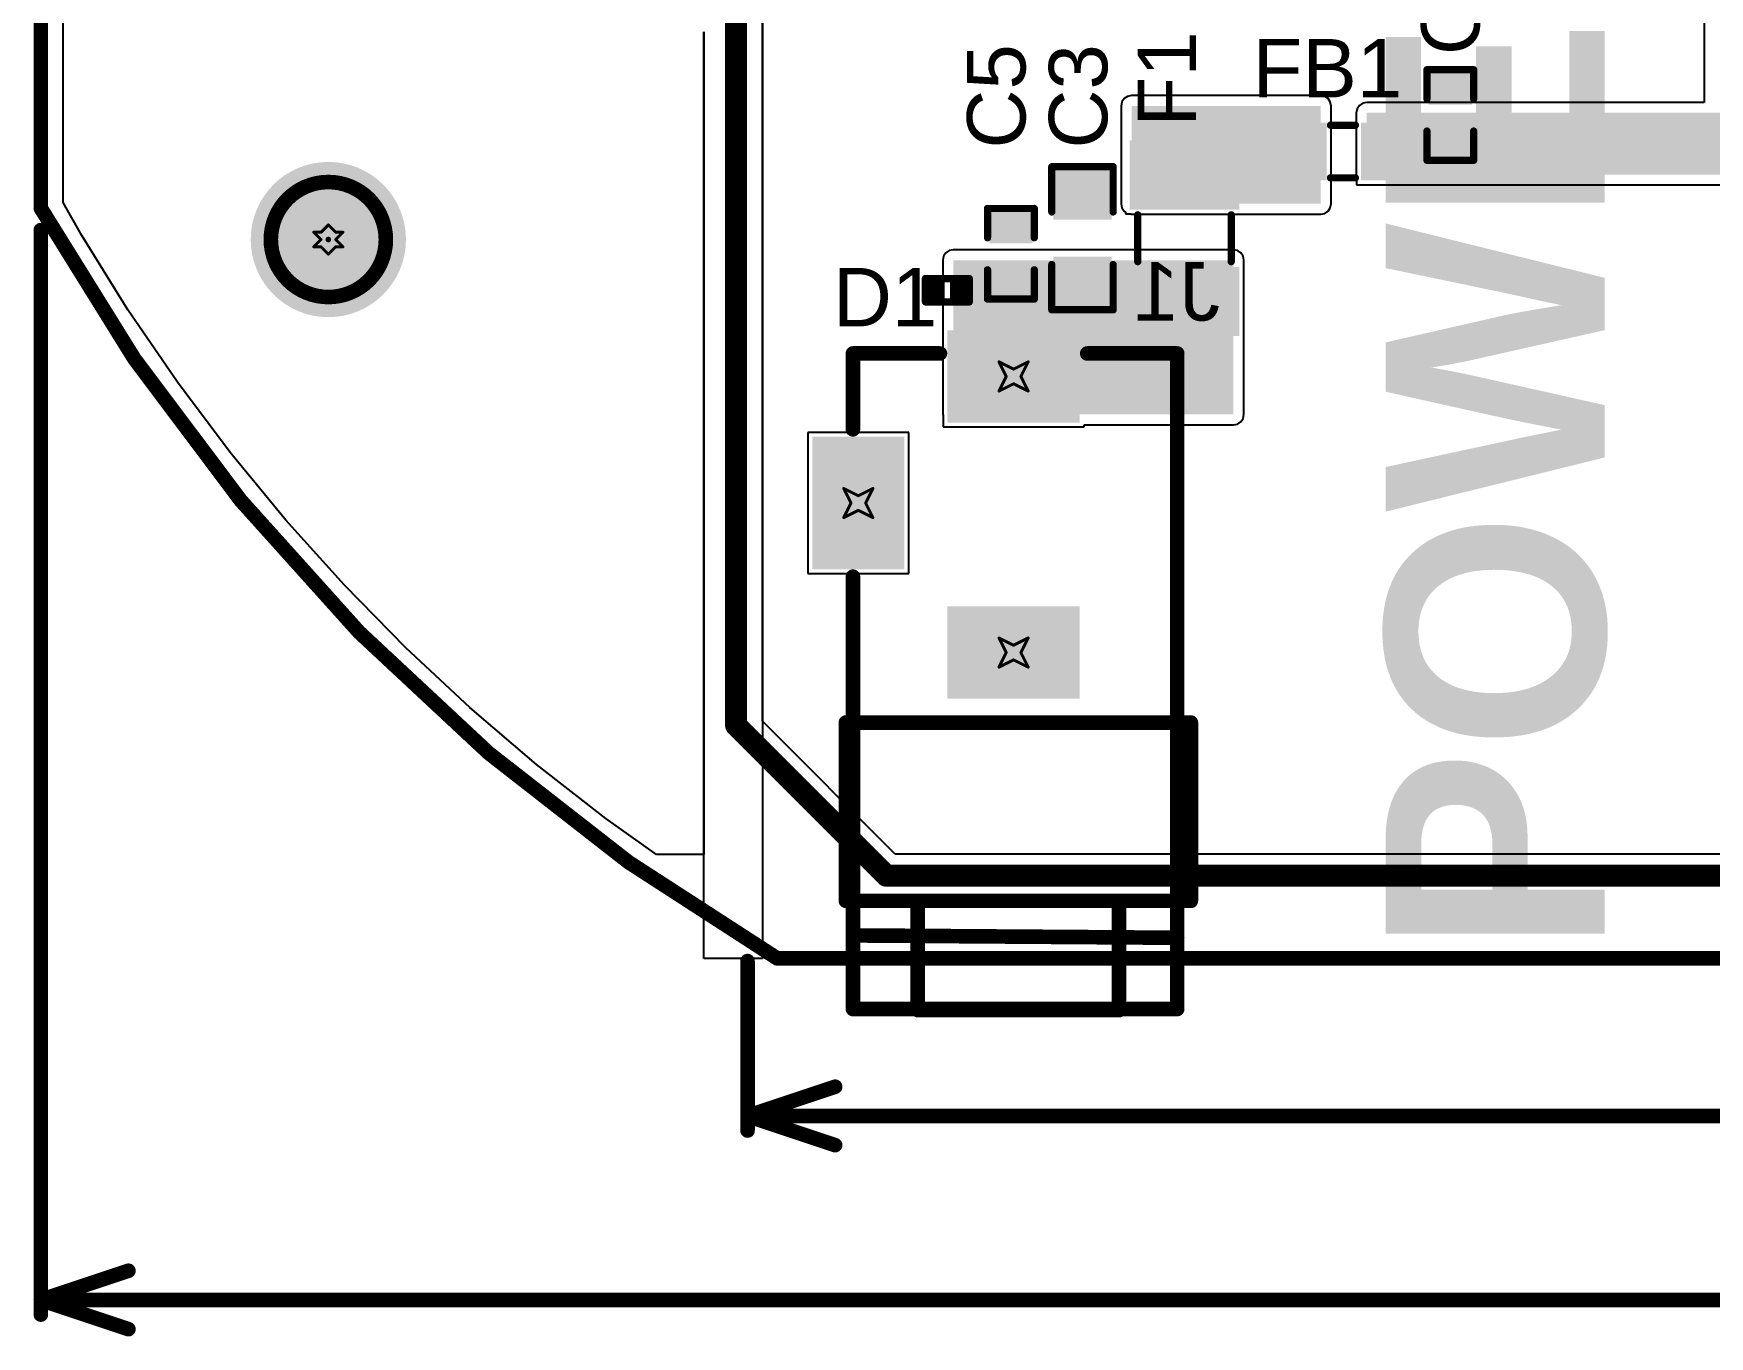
# Model space of a CAD drawing. Header units: inches. Extents: x 0 to 446, y -21 to 70.
# Drawn here: x -0.13 to 29.02, y -19.62 to 3.04 of the extents above; entities that cross this region are included whole.
import ezdxf

# ---------------------------------------------------------------- set-up
doc = ezdxf.new("R2010")
doc.units = ezdxf.units.IN
for name, color, linetype in [('Board Outline', 216, 'Continuous'), ('Bottom Layer', 5, 'Continuous'), ('Bottom Overlay', 54, 'Continuous'), ('Bottom Solder', 6, 'Continuous'), ('Deimensions', 6, 'Continuous'), ('Drill Drawing', 1, 'Continuous'), ('Fabrication', 76, 'Continuous'), ('Multi-Layer', 9, 'Continuous'), ('Pad Holes', 156, 'Continuous'), ('Top Layer', 1, 'Continuous'), ('Top Overlay', 2, 'Continuous'), ('Top Paste', 8, 'Continuous'), ('Top Solder', 216, 'Continuous')]:
    doc.layers.add(name, color=color, linetype=linetype)
doc.styles.add('Arial', font='', dxfattribs={"height": 0.2})
doc.styles.add('Arial_Bold', font='', dxfattribs={"height": 0.2})
doc.styles.get('Arial').set_extended_font_data('Arial')
doc.styles.get('Arial_Bold').set_extended_font_data('Arial', bold=True)

msp = doc.modelspace()

# ---------------------------------------------------------------- hatches: boundary and pattern name
at = {"layer": 'Bottom Layer'}
for points in [[(17.966, -2.225), (17.966, -3.625), (15.866, -3.625), (15.866, -2.225)], [(13.516, -4.076), (14.916, -4.076), (14.916, -6.176), (13.516, -6.176)], [(17.966, -7.026), (17.966, -8.426), (15.866, -8.426), (15.866, -7.026)]]:
    msp.add_hatch(color=5, dxfattribs=at).paths.add_polyline_path(points)
at = {"layer": 'Bottom Solder'}
h = msp.add_hatch(color=6, dxfattribs=at)
edge = h.paths.add_edge_path()
edge.add_arc((5, -0.544), 0.05, 0, 360)
for points in [[(18.068, -2.124), (18.068, -3.727), (15.765, -3.727), (15.765, -2.124)], [(13.415, -3.974), (15.018, -3.974), (15.018, -6.277), (13.415, -6.277)], [(18.068, -6.924), (18.068, -8.527), (15.765, -8.527), (15.765, -6.924)]]:
    msp.add_hatch(color=6, dxfattribs=at).paths.add_polyline_path(points)
at = {"layer": 'Multi-Layer'}
for points in [[(17.966, -2.225), (17.966, -3.625), (15.866, -3.625), (15.866, -2.225)], [(13.516, -4.076), (14.916, -4.076), (14.916, -6.176), (13.516, -6.176)], [(17.966, -7.026), (17.966, -8.426), (15.866, -8.426), (15.866, -7.026)]]:
    msp.add_hatch(color=9, dxfattribs=at).paths.add_polyline_path(points)
at = {"layer": 'Pad Holes'}
h = msp.add_hatch(color=7, dxfattribs=at)
edge = h.paths.add_edge_path()
edge.add_arc((5, -0.544), 1, 0, 360)
h = msp.add_hatch(color=7, dxfattribs=at)
edge = h.paths.add_edge_path()
edge.add_arc((17.266, -2.925), 0.4, 270, 450)
edge.add_line((17.266, -2.525), (16.566, -2.525))
edge.add_arc((16.566, -2.925), 0.4, 90, 270)
edge.add_line((16.566, -3.325), (17.266, -3.325))
h = msp.add_hatch(color=7, dxfattribs=at)
edge = h.paths.add_edge_path()
edge.add_arc((14.216, -4.776), 0.4, 0, 180)
edge.add_line((13.816, -4.776), (13.816, -5.476))
edge.add_arc((14.216, -5.476), 0.4, 180, 360)
edge.add_line((14.616, -5.476), (14.616, -4.776))
h = msp.add_hatch(color=7, dxfattribs=at)
edge = h.paths.add_edge_path()
edge.add_arc((17.266, -7.726), 0.4, 270, 450)
edge.add_line((17.266, -7.326), (16.566, -7.326))
edge.add_arc((16.566, -7.726), 0.4, 90, 270)
edge.add_line((16.566, -8.126), (17.266, -8.126))
at = {"layer": 'Top Layer'}
for points in [[(24.194, 2.32), (24.828, 2.32), (24.828, 1.863), (24.194, 1.863)], [(18.967, 0.078), (22.257, 0.078), (22.257, 1.778), (18.967, 1.778)], [(23.057, 0.587), (30.169, 0.587), (30.169, 1.66), (23.057, 1.66)], [(22.257, 0.587), (21.657, 0.587), (21.657, 1.387), (22.257, 1.387)], [(23.657, 0.587), (23.057, 0.587), (23.057, 1.387), (23.657, 1.387)], [(24.194, 1.38), (24.828, 1.38), (24.828, 0.923), (24.194, 0.923)], [(20.738, 1.078), (20.738, 0.078), (19.038, 0.078), (19.038, 1.078)], [(18.559, -0.141), (17.67, -0.141), (17.67, 0.621), (18.559, 0.621)], [(16.552, -0.093), (17.187, -0.093), (17.187, -0.55), (16.552, -0.55)], [(15.866, -3.585), (20.738, -3.585), (20.738, -0.903), (15.866, -0.903)], [(16.552, -1.033), (17.187, -1.033), (17.187, -1.49), (16.552, -1.49)], [(18.559, -1.665), (17.67, -1.665), (17.67, -0.903), (18.559, -0.903)], [(20.738, -1.122), (20.738, -2.122), (19.038, -2.122), (19.038, -1.122)], [(15.465, -1.305), (15.665, -1.305), (15.665, -1.545), (15.465, -1.545)], [(15.865, -1.305), (16.065, -1.305), (16.065, -1.545), (15.865, -1.545)], [(17.966, -2.225), (17.966, -3.625), (15.866, -3.625), (15.866, -2.225)], [(13.516, -4.076), (14.916, -4.076), (14.916, -6.176), (13.516, -6.176)], [(17.966, -7.026), (17.966, -8.426), (15.866, -8.426), (15.866, -7.026)]]:
    msp.add_hatch(color=1, dxfattribs=at).paths.add_polyline_path(points)
h = msp.add_hatch(color=1, dxfattribs=at)
edge = h.paths.add_edge_path()
edge.add_arc((5, -0.544), 1.3, 0, 360)
at = {"layer": 'Top Paste'}
for points in [[(24.194, 2.32), (24.828, 2.32), (24.828, 1.863), (24.194, 1.863)], [(22.257, 0.587), (21.657, 0.587), (21.657, 1.387), (22.257, 1.387)], [(23.657, 0.587), (23.057, 0.587), (23.057, 1.387), (23.657, 1.387)], [(24.194, 1.38), (24.828, 1.38), (24.828, 0.923), (24.194, 0.923)], [(20.738, 1.078), (20.738, 0.078), (19.038, 0.078), (19.038, 1.078)], [(18.559, -0.141), (17.67, -0.141), (17.67, 0.621), (18.559, 0.621)], [(16.552, -0.093), (17.187, -0.093), (17.187, -0.55), (16.552, -0.55)], [(16.552, -1.033), (17.187, -1.033), (17.187, -1.49), (16.552, -1.49)], [(18.559, -1.665), (17.67, -1.665), (17.67, -0.903), (18.559, -0.903)], [(20.738, -1.122), (20.738, -2.122), (19.038, -2.122), (19.038, -1.122)], [(15.465, -1.305), (15.665, -1.305), (15.665, -1.545), (15.465, -1.545)], [(15.865, -1.305), (16.065, -1.305), (16.065, -1.545), (15.865, -1.545)]]:
    msp.add_hatch(color=8, dxfattribs=at).paths.add_polyline_path(points)
at = {"layer": 'Top Solder'}
for points in [[(24.134, 2.38), (24.888, 2.38), (24.888, 1.803), (24.134, 1.803)], [(22.358, 0.485), (21.555, 0.485), (21.555, 1.488), (22.358, 1.488)], [(23.758, 0.485), (22.955, 0.485), (22.955, 1.488), (23.758, 1.488)], [(20.84, 1.18), (20.84, -0.023), (18.937, -0.023), (18.937, 1.18)], [(24.134, 1.44), (24.888, 1.44), (24.888, 0.863), (24.134, 0.863)], [(18.619, -0.201), (17.61, -0.201), (17.61, 0.681), (18.619, 0.681)], [(16.492, -0.033), (17.247, -0.033), (17.247, -0.61), (16.492, -0.61)], [(18.619, -1.725), (17.61, -1.725), (17.61, -0.843), (18.619, -0.843)], [(16.492, -0.973), (17.247, -0.973), (17.247, -1.55), (16.492, -1.55)], [(20.84, -1.02), (20.84, -2.223), (18.937, -2.223), (18.937, -1.02)], [(15.41, -1.25), (15.72, -1.25), (15.72, -1.6), (15.41, -1.6)], [(15.81, -1.25), (16.12, -1.25), (16.12, -1.6), (15.81, -1.6)], [(18.068, -2.124), (18.068, -3.727), (15.765, -3.727), (15.765, -2.124)], [(13.415, -3.974), (15.018, -3.974), (15.018, -6.277), (13.415, -6.277)], [(18.068, -6.924), (18.068, -8.527), (15.765, -8.527), (15.765, -6.924)]]:
    msp.add_hatch(color=216, dxfattribs=at).paths.add_polyline_path(points)
h = msp.add_hatch(color=216, dxfattribs=at)
edge = h.paths.add_edge_path()
edge.add_arc((5, -0.544), 1.35, 0, 360)

# ---------------------------------------------------------------- linework, layer by layer
at = {"layer": 'Board Outline'}
for points in [[(0, 0, 0.254, 0.254, 0), (0, 48, 0.254, 0.254, 0)], [(4, -0.544, 0.254, 0.254, -1), (6, -0.544, 0.254, 0.254, 0)], [(12.805, -13.044, 0.254, 0.254, -0.132866), (0, 0, 0.254, 0.254, 0)], [(6, -0.544, 0.254, 0.254, -1), (4, -0.544, 0.254, 0.254, 0)], [(12.805, -13.044, 0.254, 0.254, 0), (77.195, -13.044, 0.254, 0.254, 0)]]:
    msp.add_lwpolyline(points, format="xyseb", dxfattribs=at)
for points in [[(-0.064, 0, 0.127, 0.127, 1), (0.064, 0, 0.127, 0.127, 1)], [(-0.064, 0, 0.127, 0.127, 1), (0.064, 0, 0.127, 0.127, 1)], [(3.936, -0.544, 0.127, 0.127, 1), (4.063, -0.544, 0.127, 0.127, 1)], [(3.936, -0.544, 0.127, 0.127, 1), (4.063, -0.544, 0.127, 0.127, 1)], [(5.936, -0.544, 0.127, 0.127, 1), (6.063, -0.544, 0.127, 0.127, 1)], [(5.936, -0.544, 0.127, 0.127, 1), (6.063, -0.544, 0.127, 0.127, 1)], [(12.741, -13.044, 0.127, 0.127, 1), (12.868, -13.044, 0.127, 0.127, 1)], [(12.741, -13.044, 0.127, 0.127, 1), (12.868, -13.044, 0.127, 0.127, 1)]]:
    msp.add_lwpolyline(points, format="xyseb", close=True, dxfattribs=at)
at = {"layer": 'Bottom Overlay'}
for points in [[(14.122, -2.525, 0.254, 0.254, 0), (15.635, -2.525, 0.254, 0.254, 0)], [(14.122, -3.844, 0.254, 0.254, 0), (14.122, -2.525, 0.254, 0.254, 0)], [(18.197, -2.525, 0.254, 0.254, 0), (19.761, -2.525, 0.254, 0.254, 0)], [(19.761, -13.925, 0.254, 0.254, 0), (19.761, -2.525, 0.254, 0.254, 0)], [(14.122, -13.925, 0.254, 0.254, 0), (14.122, -6.407, 0.254, 0.254, 0)], [(14.122, -12.645, 0.254, 0.254, 0), (19.761, -12.686, 0.254, 0.254, 0)], [(14.122, -13.925, 0.254, 0.254, 0), (19.761, -13.925, 0.254, 0.254, 0)]]:
    msp.add_lwpolyline(points, format="xyseb", dxfattribs=at)
for points in [[(14.059, -2.525, 0.127, 0.127, 1), (14.186, -2.525, 0.127, 0.127, 1)], [(14.059, -2.525, 0.127, 0.127, 1), (14.186, -2.525, 0.127, 0.127, 1)], [(15.572, -2.525, 0.127, 0.127, 1), (15.699, -2.525, 0.127, 0.127, 1)], [(18.134, -2.525, 0.127, 0.127, 1), (18.261, -2.525, 0.127, 0.127, 1)], [(19.698, -2.525, 0.127, 0.127, 1), (19.825, -2.525, 0.127, 0.127, 1)], [(19.698, -2.525, 0.127, 0.127, 1), (19.825, -2.525, 0.127, 0.127, 1)], [(14.059, -3.844, 0.127, 0.127, 1), (14.186, -3.844, 0.127, 0.127, 1)], [(14.059, -6.407, 0.127, 0.127, 1), (14.186, -6.407, 0.127, 0.127, 1)], [(14.059, -12.645, 0.127, 0.127, 1), (14.186, -12.645, 0.127, 0.127, 1)], [(19.698, -12.686, 0.127, 0.127, 1), (19.825, -12.686, 0.127, 0.127, 1)], [(14.059, -13.925, 0.127, 0.127, 1), (14.186, -13.925, 0.127, 0.127, 1)], [(14.059, -13.925, 0.127, 0.127, 1), (14.186, -13.925, 0.127, 0.127, 1)], [(19.698, -13.925, 0.127, 0.127, 1), (19.825, -13.925, 0.127, 0.127, 1)], [(19.698, -13.925, 0.127, 0.127, 1), (19.825, -13.925, 0.127, 0.127, 1)]]:
    msp.add_lwpolyline(points, format="xyseb", close=True, dxfattribs=at)
at = {"layer": 'Deimensions'}
for points in [[(0, -19.238, 0.254, 0.254, 0), (0, -0.381, 0.254, 0.254, 0)], [(12.29, -16.038, 0.254, 0.254, 0), (12.29, -13.091, 0.254, 0.254, 0)], [(12.29, -15.784, 0.254, 0.254, 0), (13.814, -15.276, 0.254, 0.254, 0)], [(12.29, -15.784, 0.254, 0.254, 0), (13.814, -16.292, 0.254, 0.254, 0)], [(12.29, -15.784, 0.254, 0.254, 0), (39.105, -15.784, 0.254, 0.254, 0)], [(0, -18.984, 0.254, 0.254, 0), (1.524, -18.476, 0.254, 0.254, 0)], [(0, -18.984, 0.254, 0.254, 0), (1.524, -19.492, 0.254, 0.254, 0)], [(0, -18.984, 0.254, 0.254, 0), (39.236, -18.984, 0.254, 0.254, 0)]]:
    msp.add_lwpolyline(points, format="xyseb", dxfattribs=at)
for points in [[(-0.064, -0.381, 0.127, 0.127, 1), (0.064, -0.381, 0.127, 0.127, 1)], [(12.226, -13.091, 0.127, 0.127, 1), (12.353, -13.091, 0.127, 0.127, 1)], [(13.75, -15.276, 0.127, 0.127, 1), (13.877, -15.276, 0.127, 0.127, 1)], [(12.226, -15.784, 0.127, 0.127, 1), (12.353, -15.784, 0.127, 0.127, 1)], [(12.226, -15.784, 0.127, 0.127, 1), (12.353, -15.784, 0.127, 0.127, 1)], [(12.226, -15.784, 0.127, 0.127, 1), (12.353, -15.784, 0.127, 0.127, 1)], [(12.226, -16.038, 0.127, 0.127, 1), (12.353, -16.038, 0.127, 0.127, 1)], [(13.75, -16.292, 0.127, 0.127, 1), (13.877, -16.292, 0.127, 0.127, 1)], [(1.46, -18.476, 0.127, 0.127, 1), (1.587, -18.476, 0.127, 0.127, 1)], [(-0.064, -18.984, 0.127, 0.127, 1), (0.064, -18.984, 0.127, 0.127, 1)], [(-0.064, -18.984, 0.127, 0.127, 1), (0.064, -18.984, 0.127, 0.127, 1)], [(-0.064, -18.984, 0.127, 0.127, 1), (0.064, -18.984, 0.127, 0.127, 1)], [(-0.064, -19.238, 0.127, 0.127, 1), (0.064, -19.238, 0.127, 0.127, 1)], [(1.46, -19.492, 0.127, 0.127, 1), (1.587, -19.492, 0.127, 0.127, 1)]]:
    msp.add_lwpolyline(points, format="xyseb", close=True, dxfattribs=at)
at = {"layer": 'Drill Drawing'}
for points in [[(4.873, -0.417, 0.0508, 0.0508, 0), (5, -0.29, 0.0508, 0.0508, 0)], [(5, -0.29, 0.0508, 0.0508, 0), (5.127, -0.417, 0.0508, 0.0508, 0)], [(4.746, -0.417, 0.0508, 0.0508, 0), (4.873, -0.544, 0.0508, 0.0508, 0)], [(4.746, -0.417, 0.0508, 0.0508, 0), (4.873, -0.417, 0.0508, 0.0508, 0)], [(4.746, -0.671, 0.0508, 0.0508, 0), (4.873, -0.544, 0.0508, 0.0508, 0)], [(5.127, -0.417, 0.0508, 0.0508, 0), (5.254, -0.417, 0.0508, 0.0508, 0)], [(5.127, -0.544, 0.0508, 0.0508, 0), (5.254, -0.417, 0.0508, 0.0508, 0)], [(5.127, -0.544, 0.0508, 0.0508, 0), (5.254, -0.671, 0.0508, 0.0508, 0)], [(4.746, -0.671, 0.0508, 0.0508, 0), (4.873, -0.671, 0.0508, 0.0508, 0)], [(4.873, -0.671, 0.0508, 0.0508, 0), (5, -0.798, 0.0508, 0.0508, 0)], [(5, -0.798, 0.0508, 0.0508, 0), (5.127, -0.671, 0.0508, 0.0508, 0)], [(5.127, -0.671, 0.0508, 0.0508, 0), (5.254, -0.671, 0.0508, 0.0508, 0)], [(16.662, -2.671, 0.0508, 0.0508, 0), (16.916, -2.798, 0.0508, 0.0508, 0)], [(16.662, -2.671, 0.0508, 0.0508, 0), (16.789, -2.925, 0.0508, 0.0508, 0)], [(16.662, -3.179, 0.0508, 0.0508, 0), (16.789, -2.925, 0.0508, 0.0508, 0)], [(16.916, -2.798, 0.0508, 0.0508, 0), (17.17, -2.671, 0.0508, 0.0508, 0)], [(17.043, -2.925, 0.0508, 0.0508, 0), (17.17, -2.671, 0.0508, 0.0508, 0)], [(17.043, -2.925, 0.0508, 0.0508, 0), (17.17, -3.179, 0.0508, 0.0508, 0)], [(16.662, -3.179, 0.0508, 0.0508, 0), (16.916, -3.052, 0.0508, 0.0508, 0)], [(16.916, -3.052, 0.0508, 0.0508, 0), (17.17, -3.179, 0.0508, 0.0508, 0)], [(13.962, -4.872, 0.0508, 0.0508, 0), (14.216, -4.999, 0.0508, 0.0508, 0)], [(13.962, -4.872, 0.0508, 0.0508, 0), (14.089, -5.126, 0.0508, 0.0508, 0)], [(14.216, -4.999, 0.0508, 0.0508, 0), (14.47, -4.872, 0.0508, 0.0508, 0)], [(14.343, -5.126, 0.0508, 0.0508, 0), (14.47, -4.872, 0.0508, 0.0508, 0)], [(13.962, -5.38, 0.0508, 0.0508, 0), (14.089, -5.126, 0.0508, 0.0508, 0)], [(13.962, -5.38, 0.0508, 0.0508, 0), (14.216, -5.253, 0.0508, 0.0508, 0)], [(14.216, -5.253, 0.0508, 0.0508, 0), (14.47, -5.38, 0.0508, 0.0508, 0)], [(14.343, -5.126, 0.0508, 0.0508, 0), (14.47, -5.38, 0.0508, 0.0508, 0)], [(16.662, -7.472, 0.0508, 0.0508, 0), (16.916, -7.599, 0.0508, 0.0508, 0)], [(16.662, -7.472, 0.0508, 0.0508, 0), (16.789, -7.726, 0.0508, 0.0508, 0)], [(16.916, -7.599, 0.0508, 0.0508, 0), (17.17, -7.472, 0.0508, 0.0508, 0)], [(17.043, -7.726, 0.0508, 0.0508, 0), (17.17, -7.472, 0.0508, 0.0508, 0)], [(16.662, -7.98, 0.0508, 0.0508, 0), (16.789, -7.726, 0.0508, 0.0508, 0)], [(16.662, -7.98, 0.0508, 0.0508, 0), (16.916, -7.853, 0.0508, 0.0508, 0)], [(16.916, -7.853, 0.0508, 0.0508, 0), (17.17, -7.98, 0.0508, 0.0508, 0)], [(17.043, -7.726, 0.0508, 0.0508, 0), (17.17, -7.98, 0.0508, 0.0508, 0)]]:
    msp.add_lwpolyline(points, format="xyseb", dxfattribs=at)
for points in [[(4.987, -0.29, 0.0254, 0.0254, 1), (5.013, -0.29, 0.0254, 0.0254, 1)], [(4.987, -0.29, 0.0254, 0.0254, 1), (5.013, -0.29, 0.0254, 0.0254, 1)], [(4.733, -0.417, 0.0254, 0.0254, 1), (4.759, -0.417, 0.0254, 0.0254, 1)], [(4.733, -0.417, 0.0254, 0.0254, 1), (4.759, -0.417, 0.0254, 0.0254, 1)], [(4.86, -0.417, 0.0254, 0.0254, 1), (4.886, -0.417, 0.0254, 0.0254, 1)], [(4.86, -0.417, 0.0254, 0.0254, 1), (4.886, -0.417, 0.0254, 0.0254, 1)], [(4.86, -0.544, 0.0254, 0.0254, 1), (4.886, -0.544, 0.0254, 0.0254, 1)], [(4.86, -0.544, 0.0254, 0.0254, 1), (4.886, -0.544, 0.0254, 0.0254, 1)], [(5.114, -0.417, 0.0254, 0.0254, 1), (5.14, -0.417, 0.0254, 0.0254, 1)], [(5.114, -0.417, 0.0254, 0.0254, 1), (5.14, -0.417, 0.0254, 0.0254, 1)], [(5.114, -0.544, 0.0254, 0.0254, 1), (5.14, -0.544, 0.0254, 0.0254, 1)], [(5.114, -0.544, 0.0254, 0.0254, 1), (5.14, -0.544, 0.0254, 0.0254, 1)], [(5.241, -0.417, 0.0254, 0.0254, 1), (5.267, -0.417, 0.0254, 0.0254, 1)], [(5.241, -0.417, 0.0254, 0.0254, 1), (5.267, -0.417, 0.0254, 0.0254, 1)], [(4.733, -0.671, 0.0254, 0.0254, 1), (4.759, -0.671, 0.0254, 0.0254, 1)], [(4.733, -0.671, 0.0254, 0.0254, 1), (4.759, -0.671, 0.0254, 0.0254, 1)], [(4.86, -0.671, 0.0254, 0.0254, 1), (4.886, -0.671, 0.0254, 0.0254, 1)], [(4.86, -0.671, 0.0254, 0.0254, 1), (4.886, -0.671, 0.0254, 0.0254, 1)], [(4.987, -0.798, 0.0254, 0.0254, 1), (5.013, -0.798, 0.0254, 0.0254, 1)], [(4.987, -0.798, 0.0254, 0.0254, 1), (5.013, -0.798, 0.0254, 0.0254, 1)], [(5.114, -0.671, 0.0254, 0.0254, 1), (5.14, -0.671, 0.0254, 0.0254, 1)], [(5.114, -0.671, 0.0254, 0.0254, 1), (5.14, -0.671, 0.0254, 0.0254, 1)], [(5.241, -0.671, 0.0254, 0.0254, 1), (5.267, -0.671, 0.0254, 0.0254, 1)], [(5.241, -0.671, 0.0254, 0.0254, 1), (5.267, -0.671, 0.0254, 0.0254, 1)], [(16.65, -2.671, 0.0254, 0.0254, 1), (16.675, -2.671, 0.0254, 0.0254, 1)], [(16.65, -2.671, 0.0254, 0.0254, 1), (16.675, -2.671, 0.0254, 0.0254, 1)], [(16.777, -2.925, 0.0254, 0.0254, 1), (16.802, -2.925, 0.0254, 0.0254, 1)], [(16.777, -2.925, 0.0254, 0.0254, 1), (16.802, -2.925, 0.0254, 0.0254, 1)], [(16.904, -2.798, 0.0254, 0.0254, 1), (16.929, -2.798, 0.0254, 0.0254, 1)], [(16.904, -2.798, 0.0254, 0.0254, 1), (16.929, -2.798, 0.0254, 0.0254, 1)], [(17.031, -2.925, 0.0254, 0.0254, 1), (17.056, -2.925, 0.0254, 0.0254, 1)], [(17.031, -2.925, 0.0254, 0.0254, 1), (17.056, -2.925, 0.0254, 0.0254, 1)], [(17.158, -2.671, 0.0254, 0.0254, 1), (17.183, -2.671, 0.0254, 0.0254, 1)], [(17.158, -2.671, 0.0254, 0.0254, 1), (17.183, -2.671, 0.0254, 0.0254, 1)], [(16.65, -3.179, 0.0254, 0.0254, 1), (16.675, -3.179, 0.0254, 0.0254, 1)], [(16.65, -3.179, 0.0254, 0.0254, 1), (16.675, -3.179, 0.0254, 0.0254, 1)], [(16.904, -3.052, 0.0254, 0.0254, 1), (16.929, -3.052, 0.0254, 0.0254, 1)], [(16.904, -3.052, 0.0254, 0.0254, 1), (16.929, -3.052, 0.0254, 0.0254, 1)], [(17.158, -3.179, 0.0254, 0.0254, 1), (17.183, -3.179, 0.0254, 0.0254, 1)], [(17.158, -3.179, 0.0254, 0.0254, 1), (17.183, -3.179, 0.0254, 0.0254, 1)], [(13.95, -4.872, 0.0254, 0.0254, 1), (13.975, -4.872, 0.0254, 0.0254, 1)], [(13.95, -4.872, 0.0254, 0.0254, 1), (13.975, -4.872, 0.0254, 0.0254, 1)], [(14.458, -4.872, 0.0254, 0.0254, 1), (14.483, -4.872, 0.0254, 0.0254, 1)], [(14.458, -4.872, 0.0254, 0.0254, 1), (14.483, -4.872, 0.0254, 0.0254, 1)], [(14.077, -5.126, 0.0254, 0.0254, 1), (14.102, -5.126, 0.0254, 0.0254, 1)], [(14.077, -5.126, 0.0254, 0.0254, 1), (14.102, -5.126, 0.0254, 0.0254, 1)], [(14.204, -4.999, 0.0254, 0.0254, 1), (14.229, -4.999, 0.0254, 0.0254, 1)], [(14.204, -4.999, 0.0254, 0.0254, 1), (14.229, -4.999, 0.0254, 0.0254, 1)], [(14.204, -5.253, 0.0254, 0.0254, 1), (14.229, -5.253, 0.0254, 0.0254, 1)], [(14.204, -5.253, 0.0254, 0.0254, 1), (14.229, -5.253, 0.0254, 0.0254, 1)], [(14.331, -5.126, 0.0254, 0.0254, 1), (14.356, -5.126, 0.0254, 0.0254, 1)], [(14.331, -5.126, 0.0254, 0.0254, 1), (14.356, -5.126, 0.0254, 0.0254, 1)], [(13.95, -5.38, 0.0254, 0.0254, 1), (13.975, -5.38, 0.0254, 0.0254, 1)], [(13.95, -5.38, 0.0254, 0.0254, 1), (13.975, -5.38, 0.0254, 0.0254, 1)], [(14.458, -5.38, 0.0254, 0.0254, 1), (14.483, -5.38, 0.0254, 0.0254, 1)], [(14.458, -5.38, 0.0254, 0.0254, 1), (14.483, -5.38, 0.0254, 0.0254, 1)], [(16.65, -7.472, 0.0254, 0.0254, 1), (16.675, -7.472, 0.0254, 0.0254, 1)], [(16.65, -7.472, 0.0254, 0.0254, 1), (16.675, -7.472, 0.0254, 0.0254, 1)], [(16.904, -7.599, 0.0254, 0.0254, 1), (16.929, -7.599, 0.0254, 0.0254, 1)], [(16.904, -7.599, 0.0254, 0.0254, 1), (16.929, -7.599, 0.0254, 0.0254, 1)], [(17.158, -7.472, 0.0254, 0.0254, 1), (17.183, -7.472, 0.0254, 0.0254, 1)], [(17.158, -7.472, 0.0254, 0.0254, 1), (17.183, -7.472, 0.0254, 0.0254, 1)], [(16.777, -7.726, 0.0254, 0.0254, 1), (16.802, -7.726, 0.0254, 0.0254, 1)], [(16.777, -7.726, 0.0254, 0.0254, 1), (16.802, -7.726, 0.0254, 0.0254, 1)], [(16.904, -7.853, 0.0254, 0.0254, 1), (16.929, -7.853, 0.0254, 0.0254, 1)], [(16.904, -7.853, 0.0254, 0.0254, 1), (16.929, -7.853, 0.0254, 0.0254, 1)], [(17.031, -7.726, 0.0254, 0.0254, 1), (17.056, -7.726, 0.0254, 0.0254, 1)], [(17.031, -7.726, 0.0254, 0.0254, 1), (17.056, -7.726, 0.0254, 0.0254, 1)], [(16.65, -7.98, 0.0254, 0.0254, 1), (16.675, -7.98, 0.0254, 0.0254, 1)], [(16.65, -7.98, 0.0254, 0.0254, 1), (16.675, -7.98, 0.0254, 0.0254, 1)], [(17.158, -7.98, 0.0254, 0.0254, 1), (17.183, -7.98, 0.0254, 0.0254, 1)], [(17.158, -7.98, 0.0254, 0.0254, 1), (17.183, -7.98, 0.0254, 0.0254, 1)]]:
    msp.add_lwpolyline(points, format="xyseb", close=True, dxfattribs=at)
at = {"layer": 'Fabrication'}
for points in [[(0, 0, 0.254, 0.254, 0), (0, 48, 0.254, 0.254, 0)], [(12.805, -13.044, 0.254, 0.254, -0.132866), (0, 0, 0.254, 0.254, 0)], [(14, -12.044, 0.254, 0.254, 0), (14, -8.944, 0.254, 0.254, 0)], [(14, -8.944, 0.254, 0.254, 0), (20, -8.944, 0.254, 0.254, 0)], [(20, -12.044, 0.254, 0.254, 0), (20, -8.944, 0.254, 0.254, 0)], [(14, -12.044, 0.254, 0.254, 0), (20, -12.044, 0.254, 0.254, 0)], [(15.25, -13.944, 0.254, 0.254, 0), (15.25, -12.044, 0.254, 0.254, 0)], [(18.75, -13.944, 0.254, 0.254, 0), (18.75, -12.044, 0.254, 0.254, 0)], [(12.805, -13.044, 0.254, 0.254, 0), (15.25, -13.044, 0.254, 0.254, 0)], [(18.75, -13.044, 0.254, 0.254, 0), (77.195, -13.044, 0.254, 0.254, 0)], [(15.25, -13.944, 0.254, 0.254, 0), (18.75, -13.944, 0.254, 0.254, 0)]]:
    msp.add_lwpolyline(points, format="xyseb", dxfattribs=at)
for points in [[(6, -0.544, 0.254, 0.254, 1), (4, -0.544, 0.254, 0.254, 1)], [(-0.064, 0, 0.127, 0.127, 1), (0.064, 0, 0.127, 0.127, 1)], [(-0.064, 0, 0.127, 0.127, 1), (0.064, 0, 0.127, 0.127, 1)], [(3.936, -0.544, 0.127, 0.127, 1), (4.063, -0.544, 0.127, 0.127, 1)], [(5.936, -0.544, 0.127, 0.127, 1), (6.063, -0.544, 0.127, 0.127, 1)], [(13.936, -8.944, 0.127, 0.127, 1), (14.063, -8.944, 0.127, 0.127, 1)], [(13.936, -8.944, 0.127, 0.127, 1), (14.063, -8.944, 0.127, 0.127, 1)], [(19.936, -8.944, 0.127, 0.127, 1), (20.063, -8.944, 0.127, 0.127, 1)], [(19.936, -8.944, 0.127, 0.127, 1), (20.063, -8.944, 0.127, 0.127, 1)], [(13.936, -12.044, 0.127, 0.127, 1), (14.063, -12.044, 0.127, 0.127, 1)], [(13.936, -12.044, 0.127, 0.127, 1), (14.063, -12.044, 0.127, 0.127, 1)], [(15.186, -12.044, 0.127, 0.127, 1), (15.313, -12.044, 0.127, 0.127, 1)], [(18.686, -12.044, 0.127, 0.127, 1), (18.813, -12.044, 0.127, 0.127, 1)], [(19.936, -12.044, 0.127, 0.127, 1), (20.063, -12.044, 0.127, 0.127, 1)], [(19.936, -12.044, 0.127, 0.127, 1), (20.063, -12.044, 0.127, 0.127, 1)], [(12.741, -13.044, 0.127, 0.127, 1), (12.868, -13.044, 0.127, 0.127, 1)], [(12.741, -13.044, 0.127, 0.127, 1), (12.868, -13.044, 0.127, 0.127, 1)], [(15.186, -13.044, 0.127, 0.127, 1), (15.313, -13.044, 0.127, 0.127, 1)], [(18.686, -13.044, 0.127, 0.127, 1), (18.813, -13.044, 0.127, 0.127, 1)], [(15.186, -13.944, 0.127, 0.127, 1), (15.313, -13.944, 0.127, 0.127, 1)], [(15.186, -13.944, 0.127, 0.127, 1), (15.313, -13.944, 0.127, 0.127, 1)], [(18.686, -13.944, 0.127, 0.127, 1), (18.813, -13.944, 0.127, 0.127, 1)], [(18.686, -13.944, 0.127, 0.127, 1), (18.813, -13.944, 0.127, 0.127, 1)]]:
    msp.add_lwpolyline(points, format="xyseb", close=True, dxfattribs=at)
at = {"layer": 'Top Layer'}
for p, q in [((0.388, 0.102), (0.388, 47.925)), ((28.925, 6.517), (28.925, 1.841)), ((12.548, 5.742), (12.548, 2.155)), ((12.548, 2.155), (12.548, 5.561)), ((11.532, -13.044), (11.532, 3.069)), ((11.532, 3.069), (11.532, -11.24)), ((12.548, 2.155), (12.548, -13.044)), ((12.548, -8.92), (12.548, 2.155)), ((18.799, 1.848), (18.786, 1.778)), ((18.786, 1.778), (18.786, 0.078)), ((18.839, 1.907), (18.799, 1.848)), ((18.897, 1.946), (18.839, 1.907)), ((18.967, 1.96), (18.897, 1.946)), ((22.257, 1.96), (18.967, 1.96)), ((22.326, 1.946), (22.257, 1.96)), ((22.385, 1.907), (22.326, 1.946)), ((22.424, 1.848), (22.385, 1.907)), ((22.438, 1.778), (22.424, 1.848)), ((22.438, 0.078), (22.438, 1.778)), ((22.929, 1.788), (22.889, 1.729)), ((22.987, 1.827), (22.929, 1.788)), ((23.057, 1.841), (22.987, 1.827)), ((28.925, 1.841), (23.057, 1.841)), ((22.889, 1.729), (22.876, 1.66)), ((22.876, 1.66), (22.876, 0.587)), ((22.876, 0.587), (22.879, 0.569)), ((22.879, 0.569), (22.879, 0.409)), ((22.879, 0.409), (23.039, 0.409)), ((23.039, 0.409), (23.057, 0.405)), ((23.057, 0.405), (30.169, 0.405)), ((0.712, -0.474), (0.388, 0.102)), ((18.786, 0.078), (18.799, 0.009)), ((18.799, 0.009), (18.839, -0.05)), ((22.385, -0.05), (22.424, 0.009)), ((22.424, 0.009), (22.438, 0.078)), ((18.839, -0.05), (18.86, -0.064)), ((18.86, -0.064), (18.86, -0.099)), ((18.86, -0.099), (18.949, -0.099)), ((18.949, -0.099), (18.967, -0.103)), ((18.967, -0.103), (22.257, -0.103)), ((22.257, -0.103), (22.326, -0.089)), ((22.326, -0.089), (22.385, -0.05)), ((1.516, -1.769), (0.712, -0.474)), ((15.699, -0.833), (15.685, -0.903)), ((15.738, -0.774), (15.699, -0.833)), ((15.797, -0.735), (15.738, -0.774)), ((15.866, -0.721), (15.797, -0.735)), ((20.738, -0.721), (15.866, -0.721)), ((20.808, -0.735), (20.738, -0.721)), ((20.866, -0.774), (20.808, -0.735)), ((20.906, -0.833), (20.866, -0.774)), ((20.919, -0.903), (20.906, -0.833)), ((15.685, -0.903), (15.685, -3.585)), ((20.919, -3.585), (20.919, -0.903)), ((2.377, -3.027), (1.516, -1.769)), ((3.292, -4.246), (2.377, -3.027)), ((15.685, -3.585), (15.689, -3.603)), ((15.689, -3.603), (15.689, -3.803)), ((18.144, -3.803), (18.144, -3.767)), ((18.144, -3.767), (20.738, -3.767)), ((20.738, -3.767), (20.808, -3.753)), ((20.808, -3.753), (20.866, -3.714)), ((20.866, -3.714), (20.906, -3.655)), ((20.906, -3.655), (20.919, -3.585)), ((15.094, -3.898), (13.339, -3.898)), ((13.339, -3.898), (13.339, -6.353)), ((15.094, -6.353), (15.094, -3.898)), ((15.689, -3.803), (18.144, -3.803)), ((4.26, -5.423), (3.292, -4.246)), ((5.279, -6.557), (4.26, -5.423)), ((13.339, -6.353), (15.094, -6.353)), ((6.347, -7.644), (5.279, -6.557)), ((7.462, -8.684), (6.347, -7.644)), ((8.621, -9.673), (7.462, -8.684)), ((14.858, -11.23), (12.548, -8.92)), ((9.823, -10.611), (8.621, -9.673)), ((10.707, -11.24), (9.823, -10.611)), ((11.532, -11.24), (10.707, -11.24)), ((33.928, -11.23), (14.858, -11.23)), ((12.548, -13.044), (11.532, -13.044))]:
    msp.add_line(p, q, dxfattribs=at)
for points in [[(12.09, -8.994, 0.381, 0.381, 0), (12.09, 6.625, 0.381, 0.381, 0)], [(12.09, -8.994, 0.381, 0.381, 0), (14.702, -11.606, 0.381, 0.381, 0)], [(14.702, -11.606, 0.381, 0.381, 0), (35.505, -11.606, 0.381, 0.381, 0)]]:
    msp.add_lwpolyline(points, format="xyseb", dxfattribs=at)
for points in [[(11.995, -8.994, 0.191, 0.191, 1), (12.186, -8.994, 0.191, 0.191, 1)], [(11.995, -8.994, 0.191, 0.191, 1), (12.186, -8.994, 0.191, 0.191, 1)], [(14.607, -11.606, 0.191, 0.191, 1), (14.798, -11.606, 0.191, 0.191, 1)], [(14.607, -11.606, 0.191, 0.191, 1), (14.798, -11.606, 0.191, 0.191, 1)]]:
    msp.add_lwpolyline(points, format="xyseb", close=True, dxfattribs=at)
at = {"layer": 'Top Overlay'}
for points in [[(24.105, 2.409, 0.127, 0.127, 0), (24.917, 2.409, 0.127, 0.127, 0)], [(24.105, 1.901, 0.127, 0.127, 0), (24.105, 2.409, 0.127, 0.127, 0)], [(24.917, 1.901, 0.127, 0.127, 0), (24.917, 2.409, 0.127, 0.127, 0)], [(22.428, 1.444, 0.127, 0.127, 0), (22.86, 1.444, 0.127, 0.127, 0)], [(24.105, 0.834, 0.127, 0.127, 0), (24.105, 1.342, 0.127, 0.127, 0)], [(24.917, 0.834, 0.127, 0.127, 0), (24.917, 1.342, 0.127, 0.127, 0)], [(24.105, 0.834, 0.127, 0.127, 0), (24.917, 0.834, 0.127, 0.127, 0)], [(17.581, -0.064, 0.127, 0.127, 0), (17.581, 0.723, 0.127, 0.127, 0)], [(17.581, 0.723, 0.127, 0.127, 0), (18.648, 0.723, 0.127, 0.127, 0)], [(18.648, -0.064, 0.127, 0.127, 0), (18.648, 0.723, 0.127, 0.127, 0)], [(22.428, 0.529, 0.127, 0.127, 0), (22.86, 0.529, 0.127, 0.127, 0)], [(16.463, -0.512, 0.127, 0.127, 0), (16.463, -0.004, 0.127, 0.127, 0)], [(16.463, -0.004, 0.127, 0.127, 0), (17.276, -0.004, 0.127, 0.127, 0)], [(17.276, -0.512, 0.127, 0.127, 0), (17.276, -0.004, 0.127, 0.127, 0)], [(19.075, -0.928, 0.127, 0.127, 0), (19.075, -0.115, 0.127, 0.127, 0)], [(20.701, -0.928, 0.127, 0.127, 0), (20.701, -0.115, 0.127, 0.127, 0)], [(15.384, -1.628, 0.127, 0.127, 0), (15.384, -1.222, 0.127, 0.127, 0)], [(15.384, -1.222, 0.127, 0.127, 0), (16.146, -1.222, 0.127, 0.127, 0)], [(16.146, -1.628, 0.127, 0.127, 0), (16.146, -1.222, 0.127, 0.127, 0)], [(16.463, -1.579, 0.127, 0.127, 0), (16.463, -1.071, 0.127, 0.127, 0)], [(17.276, -1.579, 0.127, 0.127, 0), (17.276, -1.071, 0.127, 0.127, 0)], [(17.581, -1.766, 0.127, 0.127, 0), (17.581, -0.979, 0.127, 0.127, 0)], [(18.648, -1.766, 0.127, 0.127, 0), (18.648, -0.979, 0.127, 0.127, 0)], [(15.384, -1.628, 0.127, 0.127, 0), (16.146, -1.628, 0.127, 0.127, 0)], [(16.463, -1.579, 0.127, 0.127, 0), (17.276, -1.579, 0.127, 0.127, 0)], [(17.581, -1.766, 0.127, 0.127, 0), (18.648, -1.766, 0.127, 0.127, 0)]]:
    msp.add_lwpolyline(points, format="xyseb", dxfattribs=at)
for points in [[(24.073, 2.409, 0.0635, 0.0635, 1), (24.136, 2.409, 0.0635, 0.0635, 1)], [(24.073, 2.409, 0.0635, 0.0635, 1), (24.136, 2.409, 0.0635, 0.0635, 1)], [(24.886, 2.409, 0.0635, 0.0635, 1), (24.949, 2.409, 0.0635, 0.0635, 1)], [(24.886, 2.409, 0.0635, 0.0635, 1), (24.949, 2.409, 0.0635, 0.0635, 1)], [(24.073, 1.901, 0.0635, 0.0635, 1), (24.136, 1.901, 0.0635, 0.0635, 1)], [(24.886, 1.901, 0.0635, 0.0635, 1), (24.949, 1.901, 0.0635, 0.0635, 1)], [(22.396, 1.444, 0.0635, 0.0635, 1), (22.46, 1.444, 0.0635, 0.0635, 1)], [(22.828, 1.444, 0.0635, 0.0635, 1), (22.892, 1.444, 0.0635, 0.0635, 1)], [(24.073, 1.342, 0.0635, 0.0635, 1), (24.136, 1.342, 0.0635, 0.0635, 1)], [(24.886, 1.342, 0.0635, 0.0635, 1), (24.949, 1.342, 0.0635, 0.0635, 1)], [(24.073, 0.834, 0.0635, 0.0635, 1), (24.136, 0.834, 0.0635, 0.0635, 1)], [(24.073, 0.834, 0.0635, 0.0635, 1), (24.136, 0.834, 0.0635, 0.0635, 1)], [(24.886, 0.834, 0.0635, 0.0635, 1), (24.949, 0.834, 0.0635, 0.0635, 1)], [(24.886, 0.834, 0.0635, 0.0635, 1), (24.949, 0.834, 0.0635, 0.0635, 1)], [(17.549, 0.723, 0.0635, 0.0635, 1), (17.612, 0.723, 0.0635, 0.0635, 1)], [(17.549, 0.723, 0.0635, 0.0635, 1), (17.612, 0.723, 0.0635, 0.0635, 1)], [(18.616, 0.723, 0.0635, 0.0635, 1), (18.679, 0.723, 0.0635, 0.0635, 1)], [(18.616, 0.723, 0.0635, 0.0635, 1), (18.679, 0.723, 0.0635, 0.0635, 1)], [(22.396, 0.529, 0.0635, 0.0635, 1), (22.46, 0.529, 0.0635, 0.0635, 1)], [(22.828, 0.529, 0.0635, 0.0635, 1), (22.892, 0.529, 0.0635, 0.0635, 1)], [(16.431, -0.004, 0.0635, 0.0635, 1), (16.495, -0.004, 0.0635, 0.0635, 1)], [(16.431, -0.004, 0.0635, 0.0635, 1), (16.495, -0.004, 0.0635, 0.0635, 1)], [(17.244, -0.004, 0.0635, 0.0635, 1), (17.308, -0.004, 0.0635, 0.0635, 1)], [(17.244, -0.004, 0.0635, 0.0635, 1), (17.308, -0.004, 0.0635, 0.0635, 1)], [(17.549, -0.064, 0.0635, 0.0635, 1), (17.612, -0.064, 0.0635, 0.0635, 1)], [(18.616, -0.064, 0.0635, 0.0635, 1), (18.679, -0.064, 0.0635, 0.0635, 1)], [(19.044, -0.115, 0.0635, 0.0635, 1), (19.107, -0.115, 0.0635, 0.0635, 1)], [(20.669, -0.115, 0.0635, 0.0635, 1), (20.733, -0.115, 0.0635, 0.0635, 1)], [(16.431, -0.512, 0.0635, 0.0635, 1), (16.495, -0.512, 0.0635, 0.0635, 1)], [(17.244, -0.512, 0.0635, 0.0635, 1), (17.308, -0.512, 0.0635, 0.0635, 1)], [(19.044, -0.928, 0.0635, 0.0635, 1), (19.107, -0.928, 0.0635, 0.0635, 1)], [(20.669, -0.928, 0.0635, 0.0635, 1), (20.733, -0.928, 0.0635, 0.0635, 1)], [(15.352, -1.222, 0.0635, 0.0635, 1), (15.416, -1.222, 0.0635, 0.0635, 1)], [(15.352, -1.222, 0.0635, 0.0635, 1), (15.416, -1.222, 0.0635, 0.0635, 1)], [(16.114, -1.222, 0.0635, 0.0635, 1), (16.178, -1.222, 0.0635, 0.0635, 1)], [(16.114, -1.222, 0.0635, 0.0635, 1), (16.178, -1.222, 0.0635, 0.0635, 1)], [(16.431, -1.071, 0.0635, 0.0635, 1), (16.495, -1.071, 0.0635, 0.0635, 1)], [(17.244, -1.071, 0.0635, 0.0635, 1), (17.308, -1.071, 0.0635, 0.0635, 1)], [(17.549, -0.979, 0.0635, 0.0635, 1), (17.612, -0.979, 0.0635, 0.0635, 1)], [(18.616, -0.979, 0.0635, 0.0635, 1), (18.679, -0.979, 0.0635, 0.0635, 1)], [(15.352, -1.628, 0.0635, 0.0635, 1), (15.416, -1.628, 0.0635, 0.0635, 1)], [(15.352, -1.628, 0.0635, 0.0635, 1), (15.416, -1.628, 0.0635, 0.0635, 1)], [(16.114, -1.628, 0.0635, 0.0635, 1), (16.178, -1.628, 0.0635, 0.0635, 1)], [(16.114, -1.628, 0.0635, 0.0635, 1), (16.178, -1.628, 0.0635, 0.0635, 1)], [(16.431, -1.579, 0.0635, 0.0635, 1), (16.495, -1.579, 0.0635, 0.0635, 1)], [(16.431, -1.579, 0.0635, 0.0635, 1), (16.495, -1.579, 0.0635, 0.0635, 1)], [(17.244, -1.579, 0.0635, 0.0635, 1), (17.308, -1.579, 0.0635, 0.0635, 1)], [(17.244, -1.579, 0.0635, 0.0635, 1), (17.308, -1.579, 0.0635, 0.0635, 1)], [(17.549, -1.766, 0.0635, 0.0635, 1), (17.612, -1.766, 0.0635, 0.0635, 1)], [(17.549, -1.766, 0.0635, 0.0635, 1), (17.612, -1.766, 0.0635, 0.0635, 1)], [(18.616, -1.766, 0.0635, 0.0635, 1), (18.679, -1.766, 0.0635, 0.0635, 1)], [(18.616, -1.766, 0.0635, 0.0635, 1), (18.679, -1.766, 0.0635, 0.0635, 1)]]:
    msp.add_lwpolyline(points, format="xyseb", close=True, dxfattribs=at)

# ---------------------------------------------------------------- texts
at = {"layer": 'Bottom Overlay', "style": 'Arial', "text_generation_flag": 2}
msp.add_text('J1', height=1.016, dxfattribs=at).set_placement((20.505, -1.953))
at = {"layer": 'Top Overlay'}
for s, height, rotation, style, p in [('POWER', 3.81, 90, 'Arial_Bold', (27.196, -12.971)), ('C12', 1.016, 90, 'Arial', (25.019, 2.663)), ('F1', 1.016, 90, 'Arial', (20.091, 1.421)), ('C5', 1.016, 90, 'Arial', (17.123, 1.039)), ('C3', 1.016, 90, 'Arial', (18.546, 1.039)), ('D1', 1.016, 360, 'Arial', (13.775, -2.053))]:
    msp.add_text(s, height=height, rotation=rotation, dxfattribs=dict(at, style=style)).set_placement(p)
at = {"layer": 'Top Overlay', "style": 'Arial'}
msp.add_text('FB1', height=1.016, dxfattribs=at).set_placement((21.072, 1.927))

doc.saveas('drawing.dxf')
